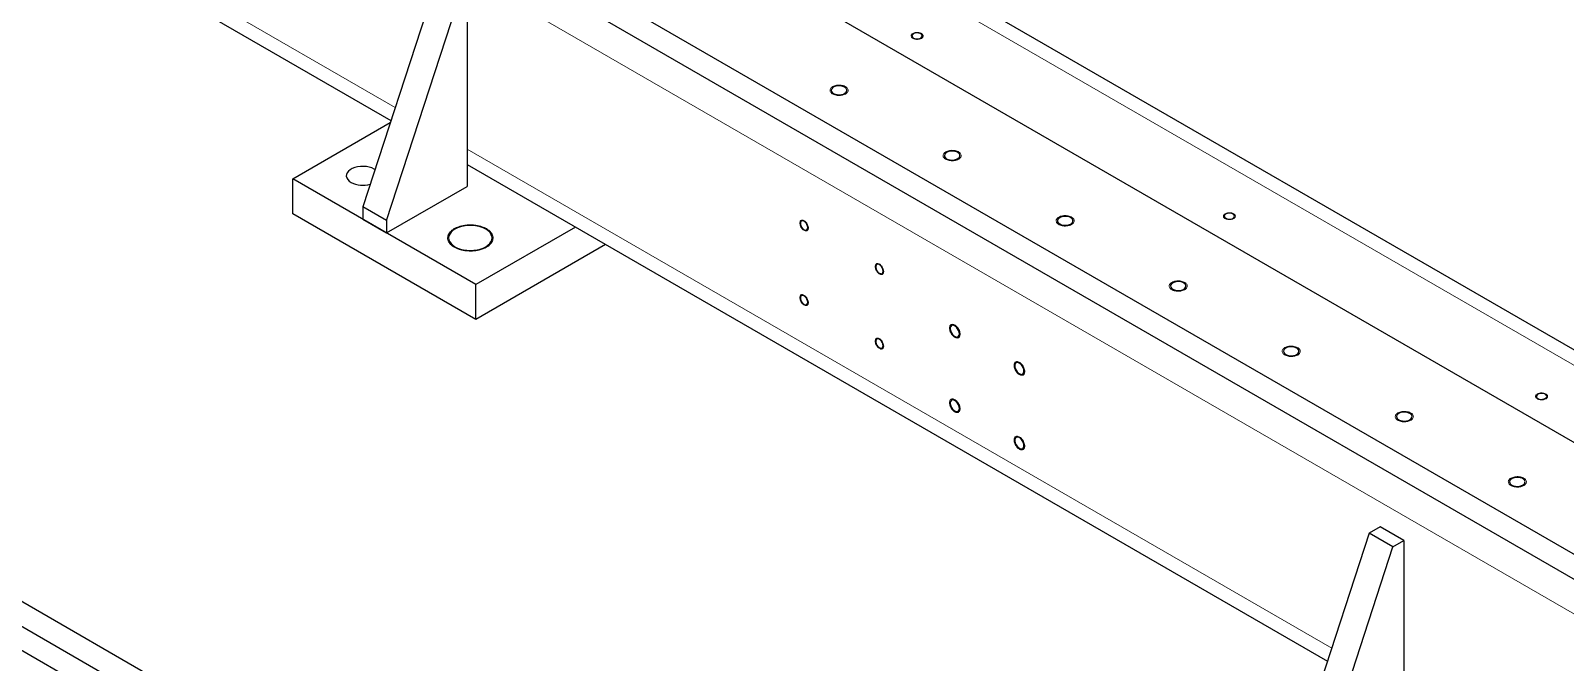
# Model space of a CAD drawing. Header units: millimetres. Extents: x 30 to 8380, y 30 to 5898.
# Drawn here: x 876 to 1380, y 4862 to 5069 of the extents above; entities that cross this region are included whole.
import ezdxf

# ---------------------------------------------------------------- set-up
doc = ezdxf.new("R2010")
doc.units = ezdxf.units.MM
doc.header["$LTSCALE"] = 10

msp = doc.modelspace()

# ---------------------------------------------------------------- linework, layer by layer
at = {"color": 8, "linetype": 'Continuous', "lineweight": 18}
for p, q in [((412.5368818, 5519.330499), (2031.8114107, 4584.5432109)), ((352.4328054, 5472.385042), (1971.7073343, 4537.597754)), ((711.9966037, 5207.6554228), (995.9422749, 5043.7370758)), ((1019.5880535, 5030.0866584), (1303.5337247, 4866.1683115))]:
    msp.add_line(p, q, dxfattribs=at)
at = {"color": 7, "linetype": 'Continuous', "lineweight": 25}
for p, q in [((2039.3108012, 4585.2858317), (420.0362723, 5520.0731197)), ((1995.7489649, 4580.0542933), (383.5455038, 5510.7595408)), ((351.7256986, 5492.3903583), (1963.9291597, 4561.6851108)), ((351.7256986, 5484.2249502), (1963.9291597, 4553.5197027)), ((711.9966037, 5202.5815055), (994.5490143, 5039.4674708)), ((1008.274345, 5081.5283315), (985.2933746, 5011.1038428)), ((993.0715492, 5006.6135982), (1016.0525196, 5077.0380869)), ((1019.5880535, 5079.0791072), (1019.5880535, 5017.8385463)), ((548.9571135, 5068.8120266), (2161.1605746, 4138.1067791)), ((548.9571135, 5060.6466184), (2161.1605746, 4129.941371)), ((2164.4173244, 4120.0706863), (545.1427955, 5054.8579743)), ((962.3124042, 5020.2877706), (994.319879, 5038.7652925)), ((1019.5880535, 5025.0127412), (1302.1404641, 4861.8987065)), ((962.3124042, 5008.8561992), (962.3124042, 5020.2877706)), ((1022.4164806, 4985.5904259), (962.3124042, 5020.2877706)), ((993.0715492, 5002.5308942), (1019.5880535, 5017.8385463)), ((993.0715492, 5006.6135982), (985.2933746, 5011.1038428)), ((985.2933746, 5011.1038428), (985.2933746, 5007.0211388)), ((1022.4164806, 4974.1588545), (962.3124042, 5008.8561992)), ((985.2933746, 5007.0211388), (993.0715492, 5002.5308942)), ((993.0715492, 5006.6135982), (993.0715492, 5002.5308942)), ((1055.1466932, 5004.4851754), (1022.4164806, 4985.5904259)), ((1065.0477972, 4998.7693897), (1022.4164806, 4974.1588545)), ((1022.4164806, 4974.1588545), (1022.4164806, 4985.5904259)), ((1315.8657948, 4903.9595672), (1292.8848244, 4833.5350785)), ((1319.4013287, 4906.0005875), (1315.8657948, 4903.9595672)), ((1323.6439694, 4899.4693226), (1315.8657948, 4903.9595672)), ((1327.1795033, 4901.5103428), (1319.4013287, 4906.0005875)), ((1300.662999, 4829.0448339), (1323.6439694, 4899.4693226)), ((1323.6439694, 4899.4693226), (1327.1795033, 4901.5103428)), ((1327.1795033, 4901.5103428), (1327.1795033, 4840.269782))]:
    msp.add_line(p, q, dxfattribs=at)
at = {"color": 7, "linetype": 'Continuous', "lineweight": 25, "flags": 128}
for points in [[(1166.1712892, 5066.5505601), (1166.6267365, 5066.3628359), (1167.1630933, 5066.2706544), (1167.7222368, 5066.284005), (1168.2435753, 5066.4014408), (1168.6706137, 5066.610236), (1168.9570756, 5066.8877643), (1169.0719185, 5067.2039512), (1169.0026975, 5067.5245329), (1168.7569136, 5067.8147695), (1168.3612013, 5068.0432093), (1167.8584423, 5068.1850973), (1167.3031183, 5068.2250578), (1166.7554072, 5068.1587604), (1166.274662, 5067.9933894), (1165.912979, 5067.7468655), (1165.7095521, 5067.4459031), (1165.6864258, 5067.1231164), (1165.8461061, 5066.8134843), (1166.1712892, 5066.5505601)], [(1139.9376276, 5048.3459863), (1140.4909689, 5048.1037495), (1141.1370007, 5047.9566786), (1141.8278098, 5047.9156811), (1142.512162, 5047.9837978), (1143.1393022, 5048.1559766), (1143.6627181, 5048.4194478), (1144.0435905, 5048.754671), (1144.2536717, 5049.1367843), (1144.277381, 5049.537448), (1144.11296, 5049.9269467), (1143.772603, 5050.2763931), (1143.2815527, 5050.5598704), (1142.6762282, 5050.7563543), (1142.0015235, 5050.8512725), (1141.3074784, 5050.8375855), (1140.6455671, 5050.7163082), (1140.0648805, 5050.4964352), (1139.6084855, 5050.1942736), (1139.3102308, 5049.8322333), (1139.1922365, 5049.4371652), (1139.2632538, 5049.0383696), (1139.5180157, 5048.6654234), (1139.9376276, 5048.3459863)], [(1177.0607336, 5026.9152733), (1177.6140749, 5026.6730365), (1178.2601067, 5026.5259656), (1178.9509158, 5026.4849682), (1179.635268, 5026.5530848), (1180.2624082, 5026.7252636), (1180.7858242, 5026.9887349), (1181.1666965, 5027.3239581), (1181.3767777, 5027.7060714), (1181.400487, 5028.106735), (1181.236066, 5028.4962338), (1180.895709, 5028.8456802), (1180.4046587, 5029.1291575), (1179.7993342, 5029.3256414), (1179.1246295, 5029.4205596), (1178.4305845, 5029.4068725), (1177.7686732, 5029.2855952), (1177.1879866, 5029.0657223), (1176.7315915, 5028.7635607), (1176.4333368, 5028.4015204), (1176.3153425, 5028.0064522), (1176.3863599, 5027.6076566), (1176.6411217, 5027.2347104), (1177.0607336, 5026.9152733)], [(989.2985585, 5023.3776077), (989.0940735, 5023.5023775), (988.3309828, 5023.8681831), (987.46445, 5024.1468143), (986.5239838, 5024.3287826), (985.5416107, 5024.4078913), (984.5507842, 5024.3814465), (983.5852457, 5024.2503488), (982.6778755, 5024.0190624), (981.859573, 5023.6954636), (981.1582045, 5023.2905722), (980.5976542, 5022.8181762), (980.1970111, 5022.2943626), (979.9699185, 5021.7369691), (979.9241098, 5021.1649771), (980.061145, 5020.5978652), (980.3763575, 5020.0549456), (980.8590132, 5019.5547068), (981.4926756, 5019.1141839)], [(1015.6105778, 4997.9896241), (1016.4607437, 4997.5704495), (1017.4140313, 4997.2332122), (1018.4469676, 4996.9862161), (1019.5341181, 4996.835543), (1020.6487136, 4996.784903), (1021.7633092, 4996.835543), (1022.8504597, 4996.9862161), (1023.883396, 4997.2332122), (1024.8366836, 4997.5704495), (1025.6868495, 4997.9896241), (1026.4129597, 4998.4804144), (1026.9971351, 4999.0307356), (1027.4249913, 4999.627037), (1027.6859931, 5000.2546356), (1027.7737136, 5000.898078), (1027.6859931, 5001.5415203), (1027.4249913, 5002.1691189), (1026.9971351, 5002.7654203), (1026.4129597, 5003.3157415), (1025.6868495, 5003.8065318), (1024.8366836, 5004.2257064), (1023.883396, 5004.5629437), (1022.8504597, 5004.8099398), (1021.7633092, 5004.9606129), (1020.6487136, 5005.0112529), (1019.5341181, 5004.9606129), (1018.4469676, 5004.8099398), (1017.4140313, 5004.5629437), (1016.4607437, 5004.2257064), (1015.6105778, 5003.8065318), (1014.8844676, 5003.3157415), (1014.3002922, 5002.7654203), (1013.872436, 5002.1691189), (1013.6114342, 5001.5415203), (1013.5237136, 5000.898078), (1013.6114342, 5000.2546356), (1013.872436, 4999.627037), (1014.3002922, 4999.0307356), (1014.8844676, 4998.4804144), (1015.6105778, 4997.9896241)], [(1131.4523463, 5004.2944654), (1131.3872142, 5004.782787), (1131.198876, 5005.2933912), (1130.907741, 5005.7709463), (1130.5453583, 5006.1637017), (1130.1509976, 5006.4290962), (1129.7673941, 5006.5383703), (1129.4361171, 5006.4796823), (1129.1930656, 5006.2593921), (1129.064578, 5005.9013716), (1129.064578, 5005.4444177), (1129.1930656, 5004.9380485), (1129.4361171, 5004.4371371), (1129.7673941, 5003.9959649), (1130.1509976, 5003.6623397), (1130.5453583, 5003.4724151), (1130.907741, 5003.4467723), (1131.198876, 5003.5881901), (1131.3872142, 5003.8813437), (1131.4523463, 5004.2944654)], [(1214.1838397, 5005.4845604), (1214.7371809, 5005.2423236), (1215.3832127, 5005.0952527), (1216.0740218, 5005.0542553), (1216.7583741, 5005.1223719), (1217.3855142, 5005.2945507), (1217.9089302, 5005.5580219), (1218.2898025, 5005.8932452), (1218.4998837, 5006.2753584), (1218.523593, 5006.6760221), (1218.359172, 5007.0655208), (1218.018815, 5007.4149672), (1217.5277647, 5007.6984445), (1216.9224402, 5007.8949284), (1216.2477355, 5007.9898467), (1215.5536905, 5007.9761596), (1214.8917792, 5007.8548823), (1214.3110926, 5007.6350094), (1213.8546975, 5007.3328478), (1213.5564428, 5006.9708075), (1213.4384485, 5006.5757393), (1213.5094659, 5006.1769437), (1213.7642278, 5005.8039975), (1214.1838397, 5005.4845604)], [(1268.7017725, 5007.360972), (1269.1572198, 5007.1732478), (1269.6935765, 5007.0810663), (1270.2527201, 5007.0944169), (1270.7740586, 5007.2118527), (1271.2010969, 5007.4206479), (1271.4875589, 5007.6981762), (1271.6024018, 5008.0143631), (1271.5331807, 5008.3349448), (1271.2873968, 5008.6251814), (1270.8916846, 5008.8536212), (1270.3889256, 5008.9955092), (1269.8336016, 5009.0354697), (1269.2858905, 5008.9691723), (1268.8051453, 5008.8038013), (1268.4434623, 5008.5572773), (1268.2400354, 5008.256315), (1268.216909, 5007.9335283), (1268.3765893, 5007.6238962), (1268.7017725, 5007.360972)], [(1156.2010836, 4990.0073234), (1156.1359515, 4990.495645), (1155.9476133, 4991.0062493), (1155.6564783, 4991.4838043), (1155.2940956, 4991.8765597), (1154.899735, 4992.1419542), (1154.5161314, 4992.2512283), (1154.1848544, 4992.1925404), (1153.9418029, 4991.9722502), (1153.8133154, 4991.6142296), (1153.8133154, 4991.1572757), (1153.9418029, 4990.6509066), (1154.1848544, 4990.1499951), (1154.5161314, 4989.7088229), (1154.899735, 4989.3751977), (1155.2940956, 4989.1852731), (1155.6564783, 4989.1596303), (1155.9476133, 4989.3010481), (1156.1359515, 4989.5942017), (1156.2010836, 4990.0073234)], [(1251.3069457, 4984.0538474), (1251.8602869, 4983.8116107), (1252.5063187, 4983.6645397), (1253.1971278, 4983.6235423), (1253.8814801, 4983.6916589), (1254.5086202, 4983.8638377), (1255.0320362, 4984.127309), (1255.4129085, 4984.4625322), (1255.6229897, 4984.8446455), (1255.646699, 4985.2453092), (1255.482278, 4985.6348079), (1255.141921, 4985.9842543), (1254.6508708, 4986.2677316), (1254.0455462, 4986.4642155), (1253.3708415, 4986.5591337), (1252.6767965, 4986.5454467), (1252.0148852, 4986.4241694), (1251.4341986, 4986.2042964), (1250.9778035, 4985.9021348), (1250.6795488, 4985.5400945), (1250.5615546, 4985.1450264), (1250.6325719, 4984.7462308), (1250.8873338, 4984.3732845), (1251.3069457, 4984.0538474)], [(1131.4523463, 4979.798241), (1131.3872142, 4980.2865626), (1131.198876, 4980.7971669), (1130.907741, 4981.2747219), (1130.5453583, 4981.6674773), (1130.1509976, 4981.9328718), (1129.7673941, 4982.0421459), (1129.4361171, 4981.983458), (1129.1930656, 4981.7631678), (1129.064578, 4981.4051472), (1129.064578, 4980.9481933), (1129.1930656, 4980.4418242), (1129.4361171, 4979.9409127), (1129.7673941, 4979.4997405), (1130.1509976, 4979.1661153), (1130.5453583, 4978.9761907), (1130.907741, 4978.9505479), (1131.198876, 4979.0919657), (1131.3872142, 4979.3851193), (1131.4523463, 4979.798241)], [(1181.2503413, 4969.4226386), (1181.1835849, 4969.9726205), (1180.9892474, 4970.5508093), (1180.6845964, 4971.1058305), (1180.2967015, 4971.588368), (1179.860029, 4971.9555463), (1179.413379, 4972.1747398), (1178.9964385, 4972.2264724), (1178.6462543, 4972.1061473), (1178.3939419, 4971.824456), (1178.2619203, 4971.4064279), (1178.2619203, 4970.8892068), (1178.3939419, 4970.3187499), (1178.6462543, 4969.7457449), (1178.9964385, 4969.2211058), (1179.413379, 4968.791449), (1179.860029, 4968.4949515), (1180.2967015, 4968.3579583), (1180.6845964, 4968.392642), (1180.9892474, 4968.5959206), (1181.1835849, 4968.9497321), (1181.2503413, 4969.4226386)], [(1156.2010836, 4965.5110991), (1156.1359515, 4965.9994206), (1155.9476133, 4966.5100249), (1155.6564783, 4966.98758), (1155.2940956, 4967.3803354), (1154.899735, 4967.6457299), (1154.5161314, 4967.7550039), (1154.1848544, 4967.696316), (1153.9418029, 4967.4760258), (1153.8133154, 4967.1180053), (1153.8133154, 4966.6610514), (1153.9418029, 4966.1546822), (1154.1848544, 4965.6537708), (1154.5161314, 4965.2125985), (1154.899735, 4964.8789734), (1155.2940956, 4964.6890488), (1155.6564783, 4964.663406), (1155.9476133, 4964.8048238), (1156.1359515, 4965.0979774), (1156.2010836, 4965.5110991)], [(1288.4300517, 4962.6231345), (1288.9833929, 4962.3808977), (1289.6294247, 4962.2338268), (1290.3202338, 4962.1928294), (1291.0045861, 4962.260946), (1291.6317262, 4962.4331248), (1292.1551422, 4962.6965961), (1292.5360145, 4963.0318193), (1292.7460957, 4963.4139326), (1292.769805, 4963.8145962), (1292.605384, 4964.204095), (1292.265027, 4964.5535414), (1291.7739768, 4964.8370186), (1291.1686522, 4965.0335026), (1290.4939476, 4965.1284208), (1289.7999025, 4965.1147337), (1289.1379912, 4964.9934564), (1288.5573046, 4964.7735835), (1288.1009096, 4964.4714219), (1287.8026548, 4964.1093816), (1287.6846606, 4963.7143134), (1287.7556779, 4963.3155178), (1288.0104398, 4962.9425716), (1288.4300517, 4962.6231345)], [(1202.4635448, 4957.176517), (1202.3967884, 4957.7264988), (1202.2024508, 4958.3046877), (1201.8977998, 4958.8597089), (1201.509905, 4959.3422464), (1201.0732324, 4959.7094246), (1200.6265825, 4959.9286181), (1200.2096419, 4959.9803507), (1199.8594577, 4959.8600256), (1199.6071453, 4959.5783343), (1199.4751238, 4959.1603063), (1199.4751238, 4958.6430851), (1199.6071453, 4958.0726282), (1199.8594577, 4957.4996232), (1200.2096419, 4956.9749841), (1200.6265825, 4956.5453273), (1201.0732324, 4956.2488298), (1201.509905, 4956.1118366), (1201.8977998, 4956.1465203), (1202.2024508, 4956.3497989), (1202.3967884, 4956.7036104), (1202.4635448, 4957.176517)], [(1371.2322558, 4948.1713839), (1371.6877031, 4947.9836597), (1372.2240598, 4947.8914782), (1372.7832034, 4947.9048288), (1373.3045419, 4948.0222646), (1373.7315802, 4948.2310598), (1374.0180421, 4948.5085881), (1374.1328851, 4948.8247749), (1374.063664, 4949.1453567), (1373.8178801, 4949.4355933), (1373.4221679, 4949.6640331), (1372.9194089, 4949.8059211), (1372.3640848, 4949.8458816), (1371.8163737, 4949.7795842), (1371.3356286, 4949.6142132), (1370.9739456, 4949.3676892), (1370.7705186, 4949.0667269), (1370.7473923, 4948.7439402), (1370.9070726, 4948.4343081), (1371.2322558, 4948.1713839)], [(1181.2503413, 4944.9264143), (1181.1835849, 4945.4763961), (1180.9892474, 4946.054585), (1180.6845964, 4946.6096062), (1180.2967015, 4947.0921437), (1179.860029, 4947.4593219), (1179.413379, 4947.6785155), (1178.9964385, 4947.730248), (1178.6462543, 4947.6099229), (1178.3939419, 4947.3282316), (1178.2619203, 4946.9102036), (1178.2619203, 4946.3929824), (1178.3939419, 4945.8225256), (1178.6462543, 4945.2495205), (1178.9964385, 4944.7248814), (1179.413379, 4944.2952246), (1179.860029, 4943.9987271), (1180.2967015, 4943.861734), (1180.6845964, 4943.8964176), (1180.9892474, 4944.0996963), (1181.1835849, 4944.4535077), (1181.2503413, 4944.9264143)], [(1325.5531577, 4941.1924216), (1326.1064989, 4940.9501848), (1326.7525307, 4940.8031139), (1327.4433398, 4940.7621164), (1328.1276921, 4940.8302331), (1328.7548323, 4941.0024119), (1329.2782482, 4941.2658831), (1329.6591206, 4941.6011064), (1329.8692018, 4941.9832196), (1329.892911, 4942.3838833), (1329.72849, 4942.773382), (1329.388133, 4943.1228284), (1328.8970828, 4943.4063057), (1328.2917582, 4943.6027896), (1327.6170536, 4943.6977079), (1326.9230085, 4943.6840208), (1326.2610972, 4943.5627435), (1325.6804106, 4943.3428706), (1325.2240156, 4943.040709), (1324.9257608, 4942.6786687), (1324.8077666, 4942.2836005), (1324.8787839, 4941.8848049), (1325.1335458, 4941.5118587), (1325.5531577, 4941.1924216)], [(1202.4635448, 4932.6802926), (1202.3967884, 4933.2302745), (1202.2024508, 4933.8084633), (1201.8977998, 4934.3634845), (1201.509905, 4934.846022), (1201.0732324, 4935.2132002), (1200.6265825, 4935.4323938), (1200.2096419, 4935.4841263), (1199.8594577, 4935.3638013), (1199.6071453, 4935.0821099), (1199.4751238, 4934.6640819), (1199.4751238, 4934.1468608), (1199.6071453, 4933.5764039), (1199.8594577, 4933.0033989), (1200.2096419, 4932.4787597), (1200.6265825, 4932.049103), (1201.0732324, 4931.7526054), (1201.509905, 4931.6156123), (1201.8977998, 4931.6502959), (1202.2024508, 4931.8535746), (1202.3967884, 4932.207386), (1202.4635448, 4932.6802926)], [(1362.6762637, 4919.7617086), (1363.2296049, 4919.5194718), (1363.8756367, 4919.3724009), (1364.5664458, 4919.3314035), (1365.2507981, 4919.3995201), (1365.8779383, 4919.5716989), (1366.4013542, 4919.8351702), (1366.7822266, 4920.1703934), (1366.9923078, 4920.5525067), (1367.0160171, 4920.9531704), (1366.851596, 4921.3426691), (1366.511239, 4921.6921155), (1366.0201888, 4921.9755928), (1365.4148643, 4922.1720767), (1364.7401596, 4922.2669949), (1364.0461145, 4922.2533078), (1363.3842032, 4922.1320305), (1362.8035166, 4921.9121576), (1362.3471216, 4921.609996), (1362.0488668, 4921.2479557), (1361.9308726, 4920.8528876), (1362.0018899, 4920.4540919), (1362.2566518, 4920.0811457), (1362.6762637, 4919.7617086)]]:
    msp.add_lwpolyline(points, dxfattribs=at)
at = {"color": 7, "linetype": 'Continuous', "lineweight": 25}
msp.add_arc((985.3287818, 5026.6564285), 8.461747, 243.041383595, 286.413450366, dxfattribs=at)
at = {"color": 7, "linetype": 'Continuous', "lineweight": 18}
for points, knots in [([(1168.7874794, 5066.4280989), (1168.307908, 5066.2237291), (1167.745194, 5066.1100599), (1167.1494418, 5066.0971913), (1166.5735867, 5066.1862668), (1166.0687959, 5066.3693715), (1165.6799223, 5066.6302359), (1165.4415191, 5066.9456809), (1165.3747693, 5067.287678), (1165.4856041, 5067.6258391), (1165.7641752, 5067.9301172), (1166.1857304, 5068.1734759), (1166.7128126, 5068.3342915), (1167.2985884, 5068.3982751), (1167.8910088, 5068.3597413), (1168.4374349, 5068.222114), (1168.8893142, 5067.9976221), (1169.2064953, 5067.7062125), (1169.3607952, 5067.3737785), (1169.3385037, 5067.0298581), (1169.1416015, 5066.7050102), (1168.7875843, 5066.4280989), (1168.9163486, 5066.5166034), (1168.7875843, 5066.4280989)], [0, 0, 0, 0, 0.0476126269, 0.0952319956, 0.1428513642, 0.1904707329, 0.2380901016, 0.2857094702, 0.3333288389, 0.3809482075, 0.4285675762, 0.4761869448, 0.5238063135, 0.5714256821, 0.6190450508, 0.6666644194, 0.7142837881, 0.7619031567, 0.8095225254, 0.857141894, 0.9047612627, 0.9523806313, 1, 1, 1, 1]), ([(1143.862009, 5048.1622944), (1143.2678742, 5047.8962192), (1142.5777232, 5047.7238094), (1141.8349822, 5047.655898), (1141.0863202, 5047.6967523), (1140.3787784, 5047.8438052), (1139.7568143, 5048.0878169), (1139.2595082, 5048.4134551), (1138.9181076, 5048.8002589), (1138.754064, 5049.2239239), (1138.7776849, 5049.6578297), (1138.987486, 5050.0747124), (1139.3702849, 5050.4483777), (1139.9020288, 5050.7553469), (1140.5493063, 5050.976332), (1141.2714465, 5051.0974476), (1142.0230749, 5051.1110837), (1142.7569637, 5051.0163833), (1143.4270001, 5050.819297), (1143.9910831, 5050.5322082), (1144.4137695, 5050.173156), (1144.6685002, 5049.7647008), (1144.7392696, 5049.3325075), (1144.621631, 5048.9037322), (1144.322976, 5048.5053165), (1143.8620703, 5048.1622944), (1144.02682, 5048.2723676), (1143.8620703, 5048.1622944)], [0, 0, 0, 0, 0.0399975299, 0.0799976328, 0.1199977358, 0.1599978387, 0.1999979416, 0.2399980445, 0.2799981474, 0.3199982504, 0.3599983533, 0.3999984562, 0.4399985591, 0.479998662, 0.519998765, 0.5599988679, 0.5999989708, 0.6399990737, 0.6799991766, 0.7199992796, 0.7599993825, 0.7999994854, 0.8399995883, 0.8799996912, 0.9199997942, 0.9599998971, 1, 1, 1, 1]), ([(1180.9849739, 5026.7315815), (1180.3909802, 5026.4655063), (1179.7008293, 5026.2930964), (1178.9580882, 5026.2251851), (1178.2094262, 5026.2660394), (1177.5018844, 5026.4130923), (1176.8799203, 5026.657104), (1176.3826142, 5026.9827422), (1176.0412136, 5027.3695459), (1175.87717, 5027.7932109), (1175.9007909, 5028.2271167), (1176.1105921, 5028.6439995), (1176.4933909, 5029.0176648), (1177.0251348, 5029.324634), (1177.6724123, 5029.5456191), (1178.3945525, 5029.6667347), (1179.1461809, 5029.6803707), (1179.8800697, 5029.5856704), (1180.5501061, 5029.388584), (1181.1141891, 5029.1014953), (1181.5368755, 5028.7424431), (1181.7916062, 5028.3339879), (1181.8623756, 5027.9017945), (1181.744737, 5027.4730193), (1181.446082, 5027.0746036), (1180.9851763, 5026.7315815), (1181.149926, 5026.8416546), (1180.9851763, 5026.7315815)], [0, 0, 0, 0, 0.039991835, 0.0799921752, 0.1199925154, 0.1599928556, 0.1999931959, 0.2399935361, 0.2799938763, 0.3199942165, 0.3599945567, 0.3999948969, 0.4399952371, 0.4799955773, 0.5199959175, 0.5599962577, 0.5999965979, 0.6399969381, 0.6799972783, 0.7199976185, 0.7599979588, 0.799998299, 0.8399986392, 0.8799989794, 0.9199993196, 0.9599996598, 1, 1, 1, 1]), ([(1025.9515047, 4997.8365475), (1025.080317, 4997.4050869), (1024.1047464, 4997.0554991), (1023.0481694, 4996.7959781), (1021.9353512, 4996.6326068), (1020.7923753, 4996.5692145), (1019.646032, 4996.6072871), (1018.5231908, 4996.7459322), (1017.45017, 4996.9819001), (1016.4521204, 4997.3096599), (1015.5524354, 4997.7215292), (1014.7722028, 4998.207854), (1014.1297106, 4998.7572355), (1013.6400184, 4999.3567964), (1013.314604, 4999.9924838), (1013.1610949, 5000.6493974), (1013.1830893, 5001.31214), (1013.3800716, 5001.9651772), (1013.7474247, 5002.5932026), (1014.2765382, 5003.1814957), (1014.95501, 5003.7162674), (1015.7669374, 5004.1849831), (1016.6932896, 5004.5766566), (1017.7123535, 5004.8821073), (1018.8002432, 5005.0941757), (1019.9314595, 5005.2078911), (1021.0794876, 5005.2205882), (1022.2174188, 5005.1319693), (1023.3185808, 5004.9441116), (1024.3571634, 5004.6614183), (1025.3088231, 5004.2905155), (1026.1512538, 5003.8400968), (1026.8647096, 5003.3207197), (1027.4324677, 5002.7445579), (1027.8412203, 5002.1251162), (1028.0813868, 5001.4769137), (1028.1473376, 5000.8151439), (1028.0375271, 5000.1553179), (1027.754529, 4999.5129016), (1027.3049767, 4998.9029527), (1026.6994071, 4998.3397678), (1025.9520145, 4997.8365475), (1026.210913, 4997.9998708), (1025.9520145, 4997.8365475)], [0, 0, 0, 0, 0.0243822245, 0.0487726689, 0.0731631133, 0.0975535577, 0.1219440021, 0.1463344464, 0.1707248908, 0.1951153352, 0.2195057796, 0.243896224, 0.2682866684, 0.2926771128, 0.3170675572, 0.3414580015, 0.3658484459, 0.3902388903, 0.4146293347, 0.4390197791, 0.4634102235, 0.4878006679, 0.5121911123, 0.5365815566, 0.560972001, 0.5853624454, 0.6097528898, 0.6341433342, 0.6585337786, 0.682924223, 0.7073146674, 0.7317051117, 0.7560955561, 0.7804860005, 0.8048764449, 0.8292668893, 0.8536573337, 0.8780477781, 0.9024382225, 0.9268286668, 0.9512191112, 0.9756095556, 1, 1, 1, 1]), ([(1131.6639185, 5004.1720042), (1131.6016488, 5003.7269156), (1131.4187428, 5003.3939166), (1131.1320125, 5003.2025955), (1130.766935, 5003.1699521), (1130.355949, 5003.2988868), (1129.9355726, 5003.5779433), (1129.5431579, 5003.9823261), (1129.2135728, 5004.4761042), (1128.9761023, 5005.015403), (1128.8518468, 5005.5523036), (1128.8518468, 5006.0391), (1128.9761023, 5006.4325381), (1129.2135728, 5006.6976594), (1129.5431579, 5006.8109065), (1129.9355726, 5006.762217), (1130.355949, 5006.5559172), (1130.766935, 5006.2103377), (1131.1320125, 5005.7561848), (1131.4187428, 5005.2338119), (1131.6016488, 5004.6896341), (1131.6644783, 5004.1720042), (1131.652205, 5004.3419543), (1131.6644783, 5004.1720042)], [0, 0, 0, 0, 0.0476145794, 0.0952338505, 0.1428531215, 0.1904723925, 0.2380916635, 0.2857109346, 0.3333302056, 0.3809494766, 0.4285687477, 0.4761880187, 0.5238072897, 0.5714265607, 0.6190458318, 0.6666651028, 0.7142843738, 0.7619036449, 0.8095229159, 0.8571421869, 0.9047614579, 0.952380729, 1, 1, 1, 1]), ([(1218.1079388, 5005.3008686), (1217.5140862, 5005.0347933), (1216.8239353, 5004.8623835), (1216.0811942, 5004.7944722), (1215.3325322, 5004.8353265), (1214.6249905, 5004.9823794), (1214.0030264, 5005.226391), (1213.5057202, 5005.5520292), (1213.1643196, 5005.938833), (1213.0002761, 5006.362498), (1213.0238969, 5006.7964038), (1213.2336981, 5007.2132865), (1213.6164969, 5007.5869519), (1214.1482408, 5007.8939211), (1214.7955183, 5008.1149061), (1215.5176586, 5008.2360218), (1216.2692869, 5008.2496578), (1217.0031757, 5008.1549574), (1217.6732121, 5007.9578711), (1218.2372952, 5007.6707824), (1218.6599815, 5007.3117301), (1218.9147122, 5006.903275), (1218.9854816, 5006.4710816), (1218.867843, 5006.0423063), (1218.569188, 5005.6438907), (1218.1082823, 5005.3008686), (1218.273032, 5005.4109417), (1218.1082823, 5005.3008686)], [0, 0, 0, 0, 0.0399861406, 0.079986718, 0.1199872955, 0.159987873, 0.1999884505, 0.239989028, 0.2799896054, 0.3199901829, 0.3599907604, 0.3999913379, 0.4399919153, 0.4799924928, 0.5199930703, 0.5599936478, 0.5999942252, 0.6399948027, 0.6799953802, 0.7199959577, 0.7599965351, 0.7999971126, 0.8399976901, 0.8799982676, 0.919998845, 0.9599994225, 1, 1, 1, 1]), ([(1271.3170052, 5007.2385108), (1270.8383913, 5007.034141), (1270.2756772, 5006.9204718), (1269.6799251, 5006.9076032), (1269.10407, 5006.9966787), (1268.5992792, 5007.1797834), (1268.2104056, 5007.4406478), (1267.9720024, 5007.7560928), (1267.9052526, 5008.0980899), (1268.0160874, 5008.436251), (1268.2946585, 5008.7405291), (1268.7162136, 5008.9838878), (1269.2432959, 5009.1447034), (1269.8290716, 5009.208687), (1270.4214921, 5009.1701532), (1270.9679182, 5009.0325259), (1271.4197975, 5008.808034), (1271.7369785, 5008.5166244), (1271.8912784, 5008.1841904), (1271.868987, 5007.84027), (1271.6720848, 5007.5154221), (1271.3180676, 5007.2385108), (1271.4468318, 5007.3270153), (1271.3180676, 5007.2385108)], [0, 0, 0, 0, 0.0475540411, 0.0951763391, 0.142798637, 0.190420935, 0.2380432329, 0.2856655308, 0.3332878288, 0.3809101267, 0.4285324247, 0.4761547226, 0.5237770206, 0.5713993185, 0.6190216165, 0.6666439144, 0.7142662123, 0.7618885103, 0.8095108082, 0.8571331062, 0.9047554041, 0.9523777021, 1, 1, 1, 1]), ([(1156.4129591, 4989.8848622), (1156.3503861, 4989.4397737), (1156.1674802, 4989.1067746), (1155.8807498, 4988.9154535), (1155.5156723, 4988.8828101), (1155.1046864, 4989.0117449), (1154.6843099, 4989.2908013), (1154.2918953, 4989.6951842), (1153.9623102, 4990.1889622), (1153.7248397, 4990.728261), (1153.6005841, 4991.2651616), (1153.6005841, 4991.751958), (1153.7248397, 4992.1453962), (1153.9623102, 4992.4105174), (1154.2918953, 4992.5237645), (1154.6843099, 4992.4750751), (1155.1046864, 4992.2687752), (1155.5156723, 4991.9231957), (1155.8807498, 4991.4690428), (1156.1674802, 4990.9466699), (1156.3503861, 4990.4024922), (1156.4132156, 4989.8848622), (1156.4009423, 4990.0548124), (1156.4132156, 4989.8848622)], [0, 0, 0, 0, 0.0476169951, 0.0952361453, 0.1428552956, 0.1904744458, 0.2380935961, 0.2857127463, 0.3333318966, 0.3809510468, 0.4285701971, 0.4761893473, 0.5238084975, 0.5714276478, 0.619046798, 0.6666659483, 0.7142850985, 0.7619042488, 0.809523399, 0.8571425493, 0.9047616995, 0.9523808498, 1, 1, 1, 1]), ([(1255.2309036, 4983.8701556), (1254.6371922, 4983.6040804), (1253.9470413, 4983.4316706), (1253.2043002, 4983.3637592), (1252.4556382, 4983.4046135), (1251.7480965, 4983.5516664), (1251.1261324, 4983.7956781), (1250.6288262, 4984.1213163), (1250.2874257, 4984.5081201), (1250.1233821, 4984.9317851), (1250.1470029, 4985.3656909), (1250.3568041, 4985.7825736), (1250.7396029, 4986.1562389), (1251.2713468, 4986.4632081), (1251.9186243, 4986.6841932), (1252.6407646, 4986.8053088), (1253.3923929, 4986.8189449), (1254.1262817, 4986.7242445), (1254.7963181, 4986.5271581), (1255.3604012, 4986.2400694), (1255.7830875, 4985.8810172), (1256.0378182, 4985.472562), (1256.1085876, 4985.0403687), (1255.990949, 4984.6115934), (1255.692294, 4984.2131777), (1255.2313883, 4983.8701556), (1255.396138, 4983.9802288), (1255.2313883, 4983.8701556)], [0, 0, 0, 0, 0.0399804466, 0.0799812613, 0.119982076, 0.1599828907, 0.1999837055, 0.2399845202, 0.2799853349, 0.3199861496, 0.3599869644, 0.3999877791, 0.4399885938, 0.4799894086, 0.5199902233, 0.559991038, 0.5999918527, 0.6399926675, 0.6799934822, 0.7199942969, 0.7599951116, 0.7999959264, 0.8399967411, 0.8799975558, 0.9199983705, 0.9599991853, 1, 1, 1, 1]), ([(1131.6639185, 4979.6757798), (1131.6016488, 4979.2306913), (1131.4187428, 4978.8976922), (1131.1320125, 4978.7063711), (1130.766935, 4978.6737277), (1130.355949, 4978.8026625), (1129.9355726, 4979.0817189), (1129.5431579, 4979.4861018), (1129.2135728, 4979.9798798), (1128.9761023, 4980.5191786), (1128.8518468, 4981.0560792), (1128.8518468, 4981.5428756), (1128.9761023, 4981.9363138), (1129.2135728, 4982.201435), (1129.5431579, 4982.3146821), (1129.9355726, 4982.2659927), (1130.355949, 4982.0596928), (1130.766935, 4981.7141133), (1131.1320125, 4981.2599604), (1131.4187428, 4980.7375875), (1131.6016488, 4980.1934098), (1131.6644783, 4979.6757798), (1131.652205, 4979.84573), (1131.6644783, 4979.6757798)], [0, 0, 0, 0, 0.0476145794, 0.0952338505, 0.1428531215, 0.1904723925, 0.2380916635, 0.2857109346, 0.3333302056, 0.3809494766, 0.4285687477, 0.4761880187, 0.5238072897, 0.5714265607, 0.6190458318, 0.6666651028, 0.7142843738, 0.7619036449, 0.8095229159, 0.8571421869, 0.9047614579, 0.952380729, 1, 1, 1, 1]), ([(1181.5154552, 4969.2695621), (1181.4499528, 4968.7566552), (1181.2581538, 4968.3574748), (1180.9543343, 4968.1016264), (1180.5610272, 4968.0080849), (1180.1074022, 4968.083788), (1179.6271027, 4968.3231212), (1179.1557503, 4968.7083341), (1178.728303, 4969.2108572), (1178.3764626, 4969.7934208), (1178.1263236, 4970.4128188), (1177.9964375, 4971.0231132), (1177.9964375, 4971.5790414), (1178.1263236, 4972.0393726), (1178.3764626, 4972.3699662), (1178.728303, 4972.5463035), (1179.1557503, 4972.5553065), (1179.6271027, 4972.3963075), (1180.1074022, 4972.0810986), (1180.5610272, 4971.6330575), (1180.9543343, 4971.0854133), (1181.2581538, 4970.4787823), (1181.4499528, 4969.8581556), (1181.5155064, 4969.2695621), (1181.5027327, 4969.4628173), (1181.5155064, 4969.2695621)], [0, 0, 0, 0, 0.0434779603, 0.0869562349, 0.1304345094, 0.1739127839, 0.2173910584, 0.260869333, 0.3043476075, 0.347825882, 0.3913041566, 0.4347824311, 0.4782607056, 0.5217389802, 0.5652172547, 0.6086955292, 0.6521738038, 0.6956520783, 0.7391303528, 0.7826086273, 0.8260869019, 0.8695651764, 0.9130434509, 0.9565217255, 1, 1, 1, 1]), ([(1156.4129591, 4965.3886378), (1156.3503861, 4964.9435493), (1156.1674802, 4964.6105503), (1155.8807498, 4964.4192292), (1155.5156723, 4964.3865858), (1155.1046864, 4964.5155205), (1154.6843099, 4964.794577), (1154.2918953, 4965.1989598), (1153.9623102, 4965.6927378), (1153.7248397, 4966.2320367), (1153.6005841, 4966.7689373), (1153.6005841, 4967.2557336), (1153.7248397, 4967.6491718), (1153.9623102, 4967.914293), (1154.2918953, 4968.0275402), (1154.6843099, 4967.9788507), (1155.1046864, 4967.7725509), (1155.5156723, 4967.4269714), (1155.8807498, 4966.9728184), (1156.1674802, 4966.4504455), (1156.3503861, 4965.9062678), (1156.4132156, 4965.3886378), (1156.4009423, 4965.558588), (1156.4132156, 4965.3886378)], [0, 0, 0, 0, 0.0476169951, 0.0952361453, 0.1428552956, 0.1904744458, 0.2380935961, 0.2857127463, 0.3333318966, 0.3809510468, 0.4285701971, 0.4761893473, 0.5238084975, 0.5714276478, 0.619046798, 0.6666659483, 0.7142850985, 0.7619042488, 0.809523399, 0.8571425493, 0.9047616995, 0.9523808498, 1, 1, 1, 1]), ([(1292.3538685, 4962.4394427), (1291.7602982, 4962.1733675), (1291.0701473, 4962.0009576), (1290.3274063, 4961.9330463), (1289.5787442, 4961.9739006), (1288.8712025, 4962.1209535), (1288.2492384, 4962.3649651), (1287.7519323, 4962.6906034), (1287.4105317, 4963.0774071), (1287.2464881, 4963.5010721), (1287.270109, 4963.9349779), (1287.4799101, 4964.3518606), (1287.8627089, 4964.725526), (1288.3944528, 4965.0324952), (1289.0417303, 4965.2534803), (1289.7638706, 4965.3745959), (1290.5154989, 4965.3882319), (1291.2493877, 4965.2935316), (1291.9194241, 4965.0964452), (1292.4835072, 4964.8093565), (1292.9061935, 4964.4503043), (1293.1609243, 4964.0418491), (1293.2316937, 4963.6096557), (1293.114055, 4963.1808804), (1292.8154001, 4962.7824648), (1292.3544943, 4962.4394427), (1292.5192441, 4962.5495158), (1292.3544943, 4962.4394427)], [0, 0, 0, 0, 0.039974753, 0.079975805, 0.1199768569, 0.1599779089, 0.1999789608, 0.2399800128, 0.2799810647, 0.3199821167, 0.3599831687, 0.3999842206, 0.4399852726, 0.4799863245, 0.5199873765, 0.5599884285, 0.5999894804, 0.6399905324, 0.6799915843, 0.7199926363, 0.7599936882, 0.7999947402, 0.8399957922, 0.8799968441, 0.9199978961, 0.959998948, 1, 1, 1, 1]), ([(1202.7281523, 4957.0234404), (1202.6631562, 4956.5105335), (1202.4713572, 4956.1113532), (1202.1675377, 4955.8555047), (1201.7742306, 4955.7619633), (1201.3206057, 4955.8376664), (1200.8403062, 4956.0769995), (1200.3689537, 4956.4622124), (1199.9415064, 4956.9647356), (1199.5896661, 4957.5472992), (1199.339527, 4958.1666971), (1199.209641, 4958.7769916), (1199.209641, 4959.3329197), (1199.339527, 4959.7932509), (1199.5896661, 4960.1238445), (1199.9415064, 4960.3001818), (1200.3689537, 4960.3091849), (1200.8403062, 4960.1501858), (1201.3206057, 4959.8349769), (1201.7742306, 4959.3869358), (1202.1675377, 4958.8392917), (1202.4713572, 4958.2326607), (1202.6631562, 4957.6120339), (1202.7287098, 4957.0234404), (1202.7159361, 4957.2166956), (1202.7287098, 4957.0234404)], [0, 0, 0, 0, 0.0434749956, 0.0869534049, 0.1304318142, 0.1739102235, 0.2173886328, 0.2608670421, 0.3043454514, 0.3478238607, 0.3913022699, 0.4347806792, 0.4782590885, 0.5217374978, 0.5652159071, 0.6086943164, 0.6521727257, 0.695651135, 0.7391295443, 0.7826079536, 0.8260863628, 0.8695647721, 0.9130431814, 0.9565215907, 1, 1, 1, 1]), ([(1373.847723, 4948.0489227), (1373.3688745, 4947.8445529), (1372.8061605, 4947.7308837), (1372.2104083, 4947.7180151), (1371.6345532, 4947.8070906), (1371.1297625, 4947.9901953), (1370.7408889, 4948.2510597), (1370.5024856, 4948.5665047), (1370.4357359, 4948.9085018), (1370.5465706, 4949.2466629), (1370.8251417, 4949.550941), (1371.2466969, 4949.7942997), (1371.7737792, 4949.9551153), (1372.3595549, 4950.0190989), (1372.9519754, 4949.980565), (1373.4984014, 4949.8429378), (1373.9502807, 4949.6184458), (1374.2674618, 4949.3270363), (1374.4217617, 4948.9946023), (1374.3994702, 4948.6506819), (1374.2025681, 4948.325834), (1373.8485508, 4948.0489227), (1373.9773151, 4948.1374272), (1373.8485508, 4948.0489227)], [0, 0, 0, 0, 0.0475683907, 0.0951899711, 0.1428115516, 0.1904331321, 0.2380547125, 0.285676293, 0.3332978735, 0.3809194539, 0.4285410344, 0.4761626149, 0.5237841953, 0.5714057758, 0.6190273563, 0.6666489367, 0.7142705172, 0.7618920977, 0.8095136781, 0.8571352586, 0.9047568391, 0.9523784195, 1, 1, 1, 1]), ([(1181.5154552, 4944.7733378), (1181.4499528, 4944.2604309), (1181.2581538, 4943.8612505), (1180.9543343, 4943.605402), (1180.5610272, 4943.5118606), (1180.1074022, 4943.5875637), (1179.6271027, 4943.8268968), (1179.1557503, 4944.2121097), (1178.728303, 4944.7146329), (1178.3764626, 4945.2971965), (1178.1263236, 4945.9165945), (1177.9964375, 4946.5268889), (1177.9964375, 4947.082817), (1178.1263236, 4947.5431482), (1178.3764626, 4947.8737418), (1178.728303, 4948.0500792), (1179.1557503, 4948.0590822), (1179.6271027, 4947.9000831), (1180.1074022, 4947.5848743), (1180.5610272, 4947.1368332), (1180.9543343, 4946.589189), (1181.2581538, 4945.982558), (1181.4499528, 4945.3619312), (1181.5155064, 4944.7733378), (1181.5027327, 4944.9665929), (1181.5155064, 4944.7733378)], [0, 0, 0, 0, 0.0434779603, 0.0869562349, 0.1304345094, 0.1739127839, 0.2173910584, 0.260869333, 0.3043476075, 0.347825882, 0.3913041566, 0.4347824311, 0.4782607056, 0.5217389802, 0.5652172547, 0.6086955292, 0.6521738038, 0.6956520783, 0.7391303528, 0.7826086273, 0.8260869019, 0.8695651764, 0.9130434509, 0.9565217255, 1, 1, 1, 1]), ([(1329.4768333, 4941.0087298), (1328.8834042, 4940.7426545), (1328.1932533, 4940.5702447), (1327.4505123, 4940.5023334), (1326.7018503, 4940.5431877), (1325.9943085, 4940.6902406), (1325.3723444, 4940.9342522), (1324.8750383, 4941.2598904), (1324.5336377, 4941.6466942), (1324.3695941, 4942.0703592), (1324.393215, 4942.504265), (1324.6030161, 4942.9211477), (1324.9858149, 4943.2948131), (1325.5175588, 4943.6017823), (1326.1648363, 4943.8227673), (1326.8869766, 4943.9438829), (1327.6386049, 4943.957519), (1328.3724937, 4943.8628186), (1329.0425301, 4943.6657323), (1329.6066132, 4943.3786436), (1330.0292996, 4943.0195913), (1330.2840303, 4942.6111362), (1330.3547997, 4942.1789428), (1330.237161, 4941.7501675), (1329.9385061, 4941.3517519), (1329.4776003, 4941.0087298), (1329.6423501, 4941.1188029), (1329.4776003, 4941.0087298)], [0, 0, 0, 0, 0.0399690599, 0.079970349, 0.1199716382, 0.1599729274, 0.1999742166, 0.2399755057, 0.2799767949, 0.3199780841, 0.3599793732, 0.3999806624, 0.4399819516, 0.4799832408, 0.5199845299, 0.5599858191, 0.5999871083, 0.6399883974, 0.6799896866, 0.7199909758, 0.759992265, 0.7999935541, 0.8399948433, 0.8799961325, 0.9199974217, 0.9599987108, 1, 1, 1, 1]), ([(1202.7281523, 4932.5272161), (1202.6631562, 4932.0143092), (1202.4713572, 4931.6151288), (1202.1675377, 4931.3592803), (1201.7742306, 4931.2657389), (1201.3206057, 4931.341442), (1200.8403062, 4931.5807751), (1200.3689537, 4931.965988), (1199.9415064, 4932.4685112), (1199.5896661, 4933.0510748), (1199.339527, 4933.6704728), (1199.209641, 4934.2807672), (1199.209641, 4934.8366953), (1199.339527, 4935.2970265), (1199.5896661, 4935.6276201), (1199.9415064, 4935.8039575), (1200.3689537, 4935.8129605), (1200.8403062, 4935.6539615), (1201.3206057, 4935.3387526), (1201.7742306, 4934.8907115), (1202.1675377, 4934.3430673), (1202.4713572, 4933.7364363), (1202.6631562, 4933.1158096), (1202.7287098, 4932.5272161), (1202.7159361, 4932.7204712), (1202.7287098, 4932.5272161)], [0, 0, 0, 0, 0.0434749956, 0.0869534049, 0.1304318142, 0.1739102235, 0.2173886328, 0.2608670421, 0.3043454514, 0.3478238607, 0.3913022699, 0.4347806792, 0.4782590885, 0.5217374978, 0.5652159071, 0.6086943164, 0.6521727257, 0.695651135, 0.7391295443, 0.7826079536, 0.8260863628, 0.8695647721, 0.9130431814, 0.9565215907, 1, 1, 1, 1]), ([(1366.5997982, 4919.5780168), (1366.0065102, 4919.3119416), (1365.3163593, 4919.1395318), (1364.5736183, 4919.0716204), (1363.8249563, 4919.1124747), (1363.1174145, 4919.2595276), (1362.4954504, 4919.5035393), (1361.9981443, 4919.8291775), (1361.6567437, 4920.2159813), (1361.4927001, 4920.6396463), (1361.516321, 4921.0735521), (1361.7261221, 4921.4904348), (1362.108921, 4921.8641001), (1362.6406648, 4922.1710693), (1363.2879423, 4922.3920544), (1364.0100826, 4922.51317), (1364.7617109, 4922.5268061), (1365.4955998, 4922.4321057), (1366.1656361, 4922.2350193), (1366.7297192, 4921.9479306), (1367.1524056, 4921.5888784), (1367.4071363, 4921.1804232), (1367.4779057, 4920.7482299), (1367.3602671, 4920.3194546), (1367.0616121, 4919.9210389), (1366.6007063, 4919.5780168), (1366.7654561, 4919.68809), (1366.6007063, 4919.5780168)], [0, 0, 0, 0, 0.0399633672, 0.0799648935, 0.1199664199, 0.1599679463, 0.1999694726, 0.239970999, 0.2799725254, 0.3199740518, 0.3599755781, 0.3999771045, 0.4399786309, 0.4799801572, 0.5199816836, 0.55998321, 0.5999847363, 0.6399862627, 0.6799877891, 0.7199893154, 0.7599908418, 0.7999923682, 0.8399938945, 0.8799954209, 0.9199969473, 0.9599984736, 1, 1, 1, 1])]:
    msp.add_open_spline(points, degree=3, knots=knots, dxfattribs=at)

doc.saveas('drawing.dxf')
